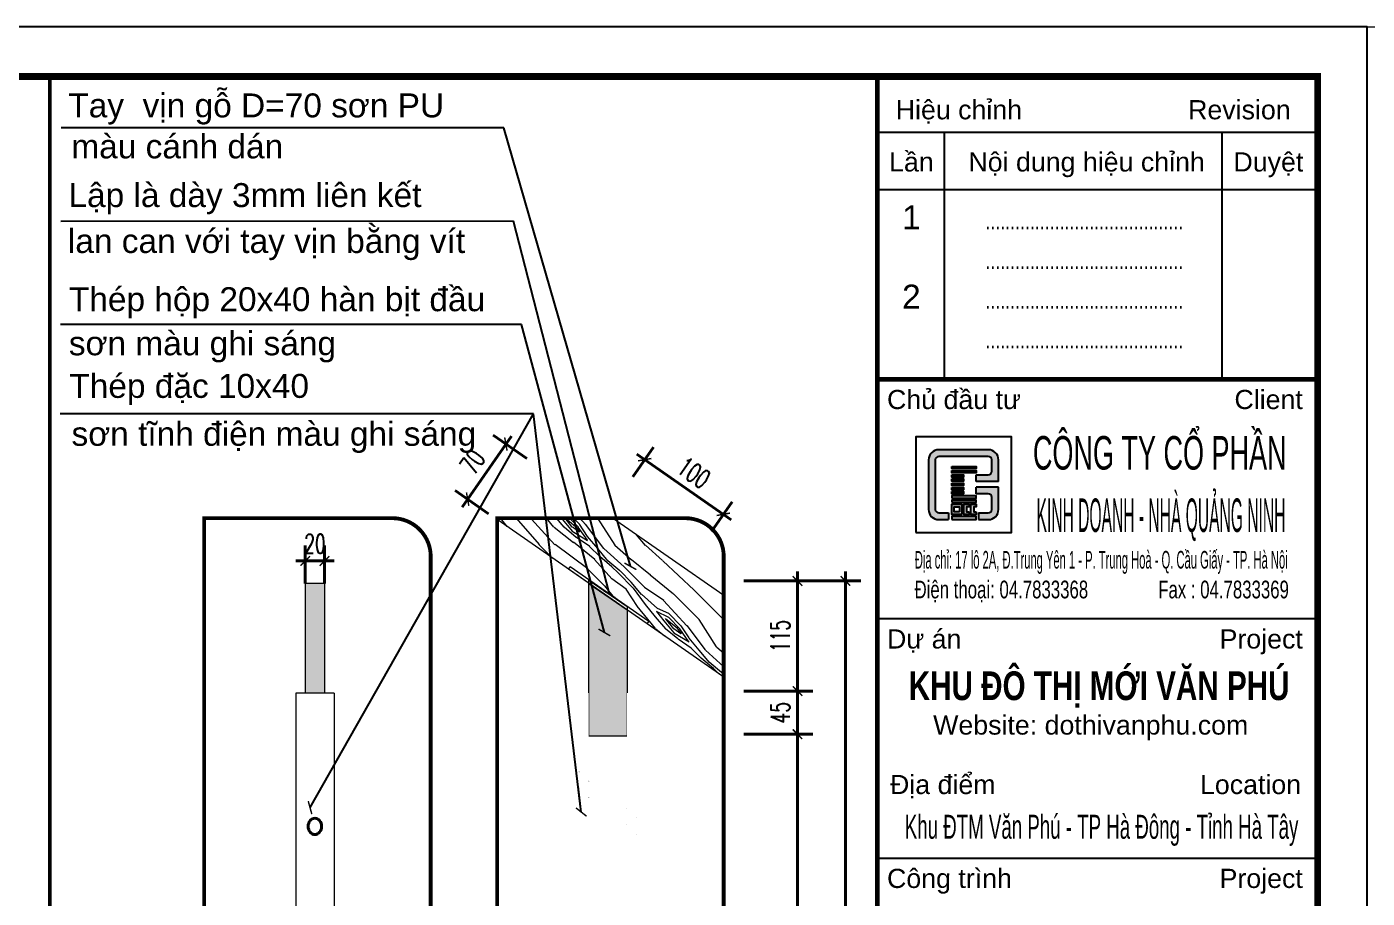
# Model space of a CAD drawing. Header units: millimetres. Extents: x -229618 to 2906, y -178063 to 96806.
# Drawn here: x -133429 to -126427, y -53549 to -49001 of the extents above; entities that cross this region are included whole.
import ezdxf
from ezdxf.enums import TextEntityAlignment as Align

# ---------------------------------------------------------------- set-up
doc = ezdxf.new("R2010")
doc.units = ezdxf.units.MM
doc.header["$LTSCALE"] = 200
doc.header["$MEASUREMENT"] = 0
doc.set_wipeout_variables(frame=1)
doc.header["$PDMODE"] = 3
doc.header["$PDSIZE"] = 50
doc.linetypes.add('DASHED2', pattern=[0.375, 0.25, -0.125])
doc.layers.get('0').update_dxf_attribs({"color": 95, "linetype": 'CONTINUOUS'})
doc.layers.get('DEFPOINTS').update_dxf_attribs({"linetype": 'CONTINUOUS'})
for name, color, linetype, lineweight in [('cat', 1, 'CONTINUOUS', 40), ('hatch', 250, 'CONTINUOUS', 5), ('khuat', 8, 'DASHED2', 15), ('thay', 7, 'CONTINUOUS', 18)]:
    doc.layers.add(name, color=color, linetype=linetype, lineweight=lineweight)
for name, color, linetype in [('DIM', 251, 'CONTINUOUS'), ('KHUNGTEN', 7, 'CONTINUOUS'), ('TEXT', 33, 'CONTINUOUS')]:
    doc.layers.add(name, color=color, linetype=linetype)
doc.layers.add('in', color=203, linetype='CONTINUOUS', lineweight=5, plot=False)
doc.styles.add('Aria H B iso', font='Vharialb_0.ttf')
doc.styles.add('Arial iso', font='vnarial_0.ttf')
doc.styles.add('Arial N  iso', font='vnarialn_0.ttf')
doc.styles.add('khung', font='Vhcentn_0.ttf')
doc.styles.add('NHO2', font='vncc-rms.shx', dxfattribs={"width": 0.65})
doc.styles.add('Scale', font='vnsimli.shx', dxfattribs={"width": 0.65, "bigfont": 'bigfont.shx'})
doc.dimstyles.new('Scale', dxfattribs={"dimscale": 75, "dimtxt": 2, "dimasz": 1, "dimexe": 1.6, "dimexo": 0, "dimgap": 0.8, "dimtad": 1, "dimdec": 0, "dimzin": 0, "dimdsep": 46, "dimtxsty": 'Scale', "dimblk": 'ARCHTICK', "dimcen": 0.1, "dimdle": 1, "dimclrd": 256, "dimclre": 256, "dimclrt": 3, "dimadec": 0, "dimazin": 0, "dimtfac": 1, "dimtdec": 0, "dimtix": 1, "dimtmove": 2, "dimatfit": 3, "dimldrblk": 'ARCHTICK', "dimfxl": 0, "dimtolj": 1, "dimtzin": 0, "dimarcsym": 0})

# ---------------------------------------------------------------- blocks, each defined once
blk = doc.blocks.new('LO GO NHA QUANG NINH')
at = {"layer": 'hatch', "lineweight": -2}
for points in [[(865.0914151165634, 758.5903470074118, 0.4142135623731752), (758.6771392545197, 865.0046228692227), (241.3228607452475, 865.0046228691062, 0.4142135623730951), (134.9085848834366, 758.5903470072953), (134.9085848834366, 500.0000000000291), (205.3882190240547, 500.0000000000291), (205.3882190240547, 758.5903470072953, -0.4142135623730951), (241.3228607452475, 794.5249887284881), (758.6771392547525, 794.5249887286045, -0.4142135623730951), (794.6117809759453, 758.5903470074118), (794.6117809759453, 639.5498223620525, -0.4142135623730951), (758.6771392545197, 603.6151806407433), (632.2607289436273, 603.6151806408598), (632.2607289433945, 533.135546500358), (865.0914151165634, 533.1355465002416)], [(341.9062878419645, 205.4750112714537), (241.3228607452475, 205.4750112714537, -0.4142135623730951), (205.3882190240547, 241.4096529926464), (205.3882190240547, 500.0000000000291), (134.9085848834366, 500.0000000000291), (134.9085848834366, 241.4096529926464, 0.4142135623730951), (241.3228607452475, 134.9953771308355), (341.9062878419645, 134.9953771308355)], [(865.0914151163306, 474.3722768322623), (632.2607289433945, 474.3722768323787), (632.2607289433945, 403.8926426916441), (758.6771392545197, 403.8926426916441, -0.4142135623730951), (794.6117809757125, 367.958000970335), (794.6117809759453, 241.40965299253, -0.4142135623730951), (758.6771392547525, 205.4750112713373), (658.0937121580355, 205.4750112713373), (658.0937121580355, 134.9953771307191), (758.6771392547525, 134.9953771307191, 0.4142135623731752), (865.0914151165634, 241.4096529926464)]]:
    blk.add_hatch(color=32, dxfattribs=at).paths.add_polyline_path(points)
h = blk.add_hatch(color=32, dxfattribs=at)
h.paths.add_polyline_path([(377.5284774606116, 427.7795058585762), (498.9148407443427, 427.7795058585762), (498.9148407443427, 403.8926426916441), (377.5284774606116, 403.8926426916441)])
h.paths.add_polyline_path([(377.5284774606116, 471.7384245541471), (498.9148407443427, 471.7384245541471), (498.9148407443427, 447.851561387215), (377.5284774606116, 447.851561387215)])
h.paths.add_polyline_path([(377.5284774606116, 515.697343249718), (498.9148407443427, 515.697343249718), (498.9148407443427, 491.8104800827859), (377.5284774606116, 491.8104800827859)])
h.paths.add_polyline_path([(377.5284774606116, 559.6562619452889), (498.9148407443427, 559.6562619452889), (498.9148407443427, 535.7693987783568), (377.5284774606116, 535.7693987783568)])
h.paths.add_polyline_path([(377.5284774606116, 603.6151806408598), (498.9148407443427, 603.6151806408598), (498.9148407443427, 579.7283174739277), (377.5284774606116, 579.7283174739277)])
h.paths.add_polyline_path([(377.5284774606116, 647.5740993364307), (632.2607289436273, 647.5740993364307), (632.2607289436273, 623.6872361694986), (377.5284774606116, 623.6872361694986)])
h.paths.add_polyline_path([(377.5284774606116, 691.5330180320016), (632.2607289436273, 691.5330180320016), (632.2607289436273, 667.6461548650695), (377.5284774606116, 667.6461548650695)])
h = blk.add_hatch(color=32, dxfattribs=at)
h.paths.add_polyline_path([(377.5284774606116, 315.9748053005023), (632.2607289436273, 315.9748053005023), (632.2607289436273, 339.8616684674344), (377.5284774606116, 339.8616684674344)])
h.paths.add_polyline_path([(377.5284774606116, 359.9337239960732), (632.2607289436273, 359.9337239960732), (632.2607289436273, 383.8205871630053), (377.5284774606116, 383.8205871630053)])
h.paths.add_polyline_path([(632.2607289436273, 216.2845116843528), (632.2607289436273, 187.986452033656), (577.77382073435, 187.986452033656), (577.77382073435, 295.9027497718635), (632.2607289436273, 295.9027497718635), (632.2607289436273, 267.6046901211666), (606.0718803850468, 267.6046901212831), (606.0718803850468, 216.2845116843528)])
h.paths.add_polyline_path([(557.7017652057111, 216.2845116843528), (557.7017652057111, 187.986452033656), (503.2148569964338, 187.986452033656), (503.2148569964338, 295.9027497718635), (557.7017652057111, 295.9027497718635), (557.7017652057111, 267.6046901211666), (531.5129166471306, 267.6046901212831), (531.5129166471306, 216.2845116843528)])
h.paths.add_polyline_path([(457.6731585473754, 216.2845116843528), (402.9981203810312, 216.2845116843528), (402.9981203810312, 267.6046901211666), (457.6731585473754, 267.6046901211666)], flags=16)
h.paths.add_polyline_path([(483.1428014677949, 187.986452033656), (377.5284774606116, 187.986452033656), (377.5284774606116, 295.9027497718635), (483.1428014677949, 295.9027497718635)])
h.paths.add_polyline_path([(377.5284774606116, 134.9953771307191), (632.2607289436273, 134.9953771307191), (632.2607289436273, 167.9143965050171), (377.5284774606116, 167.9143965050171)])
for p, q in [((632.2607289436273, 533.135546500358), (632.2607289436273, 603.6151806408598)), ((865.0914151165634, 533.1355465002416), (632.2607289436273, 533.135546500358)), ((865.0914151163306, 474.3722768322623), (632.2607289433945, 474.3722768323787)), ((632.2607289433945, 403.8926426916441), (632.2607289433945, 474.3722768323787)), ((341.9062878419645, 205.4750112713373), (341.9062878419645, 134.9953771308355)), ((658.0937121580355, 205.4750112713373), (658.0937121580355, 134.9953771307191))]:
    blk.add_line(p, q, dxfattribs=at)
for points in [[(865.0914151165634, 533.1355465002416), (865.0914151165634, 758.5903470074118, 0.414213562373095), (758.6771392547525, 865.0046228692227), (241.3228607452475, 865.0046228691062, 0.414213562373095), (134.9085848834366, 758.5903470072953), (134.9085848834366, 241.4096529926464, 0.414213562373095), (241.3228607452475, 134.9953771308355), (341.9062878419645, 134.9953771308355)], [(632.2607289436273, 603.6151806408598), (758.6771392545197, 603.6151806407433, 0.414213562373095), (794.6117809759453, 639.5498223620525), (794.6117809759453, 758.5903470074118, 0.4142135623730951), (758.6771392547525, 794.5249887286045), (241.3228607452475, 794.5249887284881, 0.4142135623730951), (205.3882190240547, 758.5903470072953), (205.3882190240547, 241.4096529926464, 0.4142135623730951), (241.3228607452475, 205.4750112714537), (341.9062878419645, 205.4750112714537)], [(658.0937121580355, 134.9953771307191), (758.6771392547525, 134.9953771307191, 0.414213562373095), (865.0914151165634, 241.40965299253), (865.0914151163306, 474.3722768322623)], [(658.0937121580355, 205.4750112713373), (758.6771392547525, 205.4750112713373, 0.4142135623730951), (794.6117809759453, 241.40965299253), (794.6117809757125, 367.958000970335, 0.414213562373095), (758.6771392545197, 403.8926426916441), (632.2607289433945, 403.8926426916441)]]:
    blk.add_lwpolyline(points, format="xyb", dxfattribs=at)
for points in [[(377.5284774606116, 691.5330180320016), (632.2607289436273, 691.5330180320016), (632.2607289436273, 667.6461548650695), (377.5284774606116, 667.6461548650695)], [(377.5284774606116, 647.5740993364307), (632.2607289436273, 647.5740993364307), (632.2607289436273, 623.6872361694986), (377.5284774606116, 623.6872361694986)], [(377.5284774606116, 603.6151806408598), (498.9148407443427, 603.6151806408598), (498.9148407443427, 579.7283174739277), (377.5284774606116, 579.7283174739277)], [(377.5284774606116, 559.6562619452889), (498.9148407443427, 559.6562619452889), (498.9148407443427, 535.7693987783568), (377.5284774606116, 535.7693987783568)], [(377.5284774606116, 515.697343249718), (498.9148407443427, 515.697343249718), (498.9148407443427, 491.8104800827859), (377.5284774606116, 491.8104800827859)], [(377.5284774606116, 471.7384245541471), (498.9148407443427, 471.7384245541471), (498.9148407443427, 447.851561387215), (377.5284774606116, 447.851561387215)], [(377.5284774606116, 427.7795058585762), (498.9148407443427, 427.7795058585762), (498.9148407443427, 403.8926426916441), (377.5284774606116, 403.8926426916441)], [(377.5284774606116, 359.9337239960732), (632.2607289436273, 359.9337239960732), (632.2607289436273, 383.8205871630053), (377.5284774606116, 383.8205871630053)], [(377.5284774606116, 315.9748053005023), (632.2607289436273, 315.9748053005023), (632.2607289436273, 339.8616684674344), (377.5284774606116, 339.8616684674344)], [(483.1428014677949, 187.986452033656), (377.5284774606116, 187.986452033656), (377.5284774606116, 295.9027497718635), (483.1428014677949, 295.9027497718635)], [(377.5284774606116, 134.9953771307191), (632.2607289436273, 134.9953771307191), (632.2607289436273, 167.9143965050171), (377.5284774606116, 167.9143965050171)], [(457.6731585473754, 216.2845116843528), (402.9981203810312, 216.2845116843528), (402.9981203810312, 267.6046901211666), (457.6731585473754, 267.6046901211666)]]:
    blk.add_lwpolyline(points, close=True, dxfattribs=at)
for points in [[(557.7017652057111, 216.2845116843528), (557.7017652057111, 187.986452033656), (503.2148569964338, 187.986452033656), (503.2148569964338, 295.9027497718635), (557.7017652057111, 295.9027497718635), (557.7017652057111, 267.6046901211666), (531.5129166471306, 267.6046901212831), (531.5129166471306, 216.2845116843528), (557.7017652057111, 216.2845116843528)], [(632.2607289436273, 216.2845116843528), (632.2607289436273, 187.986452033656), (577.77382073435, 187.986452033656), (577.77382073435, 295.9027497718635), (632.2607289436273, 295.9027497718635), (632.2607289436273, 267.6046901211666), (606.0718803850468, 267.6046901212831), (606.0718803850468, 216.2845116843528), (632.2607289436273, 216.2845116843528)]]:
    blk.add_lwpolyline(points, dxfattribs=at)
at = {"layer": 'thay', "lineweight": -2}
blk.add_lwpolyline([(0, 2.91038304567337e-11), (1000, 2.91038304567337e-11), (1000, 1000.000000000029), (0, 1000.000000000029)], close=True, dxfattribs=at)
blk = doc.blocks.new('KhungA3')
at = {"layer": 'DEFPOINTS', "color": 8}
blk.add_lwpolyline([(-3.737611488593302, 3.813256755191574), (416.3052456541991, 3.813256755191574), (416.3052456541991, 300.8132567551775), (-3.737611488593302, 300.8132567551775)], close=True, dxfattribs=at)
at = {"layer": 'KHUNGTEN', "color": 4}
for points, const_width in [([(7.542179452130313, 8.987472783067915), (411.131029626325, 8.987472783067915), (411.131029626325, 295.6390407273026), (7.542179452130313, 295.6390407273026)], 0.7243902439024023), ([(365.1310296267297, 295.6390407273026), (411.131029626325, 295.6390407273026), (411.131029626325, 8.987472783067915), (365.1310296267297, 8.987472783067915)], 0.4656794425086874)]:
    blk.add_lwpolyline(points, close=True, dxfattribs=dict(at, const_width=const_width))
at = {"layer": 'KHUNGTEN', "color": 8, "const_width": 0.2069686411149765}
for points in [[(365.1310296263246, 289.8132567551775), (411.13102962632, 289.8132567551775)], [(372.13102962632, 289.8132567551775), (372.1310296267297, 264.0083787064078)], [(401.13102962632, 289.8132567551775), (401.1310296267297, 264.0083787064078)], [(365.1310296263246, 283.8132567551775), (411.13102962632, 283.8132567551775)], [(365.1310296267297, 239.0083787064078), (411.1310296266238, 239.0083787064078)], [(365.1310296267297, 214.0083787064078), (411.1310296266238, 214.0083787064078)]]:
    blk.add_lwpolyline(points, dxfattribs=at)
at = {"layer": 'KHUNGTEN', "color": 4, "const_width": 0.4656794425086972}
blk.add_lwpolyline([(365.1310296267297, 264.0083787064078), (411.1310296267748, 264.0083787064078)], dxfattribs=at)
at = {"layer": 'KHUNGTEN'}
blk.add_lwpolyline([(369.1310296267748, 248.0083787064078), (379.1310296267748, 248.0083787064078), (379.1310296267748, 258.0083787064078), (369.1310296267748, 258.0083787064078)], close=True, dxfattribs=at)
at = {"layer": 'DIM', "linetype": 'Continuous', "xscale": 0.009999999999999998, "yscale": 0.009999999999999998, "zscale": 0.009999999999999992}
blk.add_blockref('LO GO NHA QUANG NINH', (369.1310323202333, 248.0083783330896), dxfattribs=at)
at = {"layer": 'KHUNGTEN', "color": 8, "style": 'Arial iso'}
for s, height, width, p in [('HiÖu chØnh', 2.000000000000005, 0.9999999941723045, (367.0470852528201, 291.1564623300897)), ('Chñ ®Çu t\xad', 2.000000000000005, 0.9999999941723045, (366.1390056582136, 260.9038490896806)), ('§iÖn tho¹i: 04.7833368', 1.847934295669433, 0.6795169535017375, (369.0130170999828, 241.1415802316928)), ('Dù ¸n', 2.000000000000005, 0.9999999941723045, (366.1390056582136, 235.9038490896836)), ('Website: dothivanphu.com', 2.000000000000005, 0.9999999941723045, (370.9582863140122, 226.9169814554593)), ('§Þa ®iÓm', 2.000000000000005, 0.9999999941723045, (366.4511785702862, 220.7059910814705)), ('C«ng tr×nh', 2.000000000000005, 0.9999999941723045, (366.1390056582136, 210.9038490896836))]:
    blk.add_text(s, height=height, dxfattribs=dict(at, width=width)).set_placement(p)
for s, height, width, p in [('Revision', 2.000000000000005, 0.9999999941723045, (408.3092360884684, 291.1564623300897)), ('Client', 2.000000000000005, 0.9999999941723045, (409.5787648179698, 260.9038490896806)), ('Fax : 04.7833369', 1.847934295669433, 0.6795169535017375, (408.1264843291733, 241.1415802316928)), ('Project', 2.000000000000005, 0.9999999941723045, (409.5787648179698, 235.9038490896836)), ('Location', 2.000000000000005, 0.9999999941723045, (409.3970853212518, 220.7059910814705)), ('Project', 2.000000000000005, 0.9999999941723045, (409.5787648179698, 210.9038490896836))]:
    blk.add_text(s, height=height, dxfattribs=dict(at, width=width)).set_placement(p, align=Align.RIGHT)
at = {"layer": 'KHUNGTEN', "color": 8, "style": 'Arial iso', "width": 0.9999999941723045}
for s, p in [('LÇn', (368.6844940885258, 286.708727138452)), ('Néi dung hiÖu chØnh', (386.9902895719197, 286.708727138452)), ('DuyÖt', (405.9827004561585, 286.708727138452))]:
    blk.add_text(s, height=2.000000000000005, dxfattribs=at).set_placement(p, align=Align.MIDDLE_CENTER)
at = {"layer": 'KHUNGTEN', "color": 8}
for s, height, style, width, p in [('1', 2.500000000000008, 'Arial N  iso', 0.9999999941723045, (368.6844940885258, 279.6738839328728)), ('........................................', 1.738010690746451, 'NHO2', 0.8000000093348955, (386.7460137846242, 279.6738839328759)), ('........................................', 1.738010690746451, 'NHO2', 0.8000000093348955, (386.7460137846242, 275.5345111105781)), ('2', 2.500000000000008, 'Arial N  iso', 0.9999999941723045, (368.6844940885258, 271.3951382882788)), ('........................................', 1.738010690746451, 'NHO2', 0.8000000093348955, (386.7460137846242, 271.3951382882788)), ('........................................', 1.738010690746451, 'NHO2', 0.8000000093348955, (386.7460137846242, 267.2557654659782))]:
    blk.add_text(s, height=height, dxfattribs=dict(at, style=style, width=width)).set_placement(p, align=Align.CENTER)
at = {"layer": 'KHUNGTEN', "style": 'khung'}
for s, width, p, p2 in [('c«ng ty cæ phÇn', 0.5676513916944681, (381.3808388389753, 254.5862016557153), (407.8813245213687, 254.5862016557153)), ('KINH DOANH - NHµ QU¶NG NINH', 0.3107660618241469, (381.7580705443097, 248.0706869268169), (407.7644563961949, 248.0706869268169))]:
    blk.add_text(s, height=3.50000000000001, dxfattribs=dict(at, width=width)).set_placement(p, p2, align=Align.FIT)
at = {"layer": 'KHUNGTEN', "color": 8, "style": 'Arial iso', "width": 0.4525092515092479}
blk.add_text('§Þa chØ: 17 l« 2A, §.Trung Yªn 1 - P. Trung Hoµ - Q. CÇu GiÊy - TP. Hµ Néi', height=1.847934295669433, dxfattribs=at).set_placement((369.0440036776336, 244.2461098484182), (407.9983758304361, 244.2461098484182), align=Align.FIT)
at = {"layer": 'KHUNGTEN', "color": 7}
for s, height, style, width, p, p2 in [('KHU §¤ THÞ MíI V¡N PHó', 3.000000000000008, 'Aria H B iso', 0.7429048763696295, (368.4050316741454, 230.5169416854724), (408.1889560460081, 230.5169416854724)), ('Khu §TM V¨n Phó - TP Hµ §«ng - TØnh Hµ T©y', 2.500000000000008, 'Arial iso', 0.5589485401454517, (367.9954673471625, 216.0421214788098), (409.1140248587494, 216.0421214788098))]:
    blk.add_text(s, height=height, dxfattribs=dict(at, style=style, width=width)).set_placement(p, p2, align=Align.FIT)
blk = doc.blocks.new('_ArchTick')
at = {"color": 0, "linetype": 'ByBlock', "const_width": 0.15}
blk.add_lwpolyline([(-0.5, -0.5), (0.5, 0.5)], dxfattribs=at)
blk = doc.blocks.new('*D843')
at = {"layer": 'DEFPOINTS', "color": 0}
for p in [(614.2882858742087, 899.2970122640836), (670.4227311949071, 899.2970122640836), (614.2882858742087, 279.2970122640836)]:
    blk.add_point(p, dxfattribs=at)
at = {"layer": 'DIM', "linetype": 'Continuous', "lineweight": -2}
for p, q in [((614.2882858742087, 899.2970122640836), (686.4227311949071, 899.2970122640836)), ((670.422731194907, 269.2970122640835), (670.4227311949071, 909.2970122640836)), ((614.2882858742087, 279.2970122640836), (686.422731194907, 279.2970122640835))]:
    blk.add_line(p, q, dxfattribs=at)
at = {"layer": 'DIM', "lineweight": -2, "xscale": 10, "yscale": 10, "zscale": 10}
for p, rotation in [((670.4227311949071, 899.2970122640836), 90), ((670.422731194907, 279.2970122640835), 270)]:
    blk.add_blockref('_ArchTick', p, dxfattribs=dict(at, rotation=rotation))
at = {"layer": 'DIM', "color": 3, "insert": (652.4227311949069, 589.2970122640837), "char_height": 20, "attachment_point": 5, "rotation": 90, "style": 'Scale'}
blk.add_mtext('\\A1;620', dxfattribs=at)
blk = doc.blocks.new('*D844')
at = {"layer": 'DEFPOINTS', "color": 0}
for p in [(614.2882858742087, 944.2970122640836), (670.4227311949071, 944.2970122640836), (614.2882858742087, 899.2970122640836)]:
    blk.add_point(p, dxfattribs=at)
at = {"layer": 'DIM', "linetype": 'Continuous', "lineweight": -2}
for p, q in [((670.4227311949071, 889.2970122640836), (670.4227311949071, 954.2970122640836)), ((614.2882858742087, 944.2970122640836), (686.4227311949071, 944.2970122640836)), ((614.2882858742087, 899.2970122640836), (686.4227311949071, 899.2970122640836))]:
    blk.add_line(p, q, dxfattribs=at)
at = {"layer": 'DIM', "lineweight": -2, "xscale": 10, "yscale": 10, "zscale": 10}
for p, rotation in [((670.4227311949071, 944.2970122640836), 90), ((670.4227311949071, 899.2970122640836), 270)]:
    blk.add_blockref('_ArchTick', p, dxfattribs=dict(at, rotation=rotation))
at = {"layer": 'DIM', "color": 3, "insert": (652.4227311949069, 921.7970122640837), "char_height": 20, "attachment_point": 5, "rotation": 90, "style": 'Scale'}
blk.add_mtext('\\A1;45', dxfattribs=at)
blk = doc.blocks.new('*D845')
at = {"layer": 'DEFPOINTS', "color": 0}
for p in [(614.2882858742087, 1059.288774631394), (670.4227311949071, 1059.288774631394), (614.2882858742087, 944.2970122640836)]:
    blk.add_point(p, dxfattribs=at)
at = {"layer": 'DIM', "linetype": 'Continuous', "lineweight": -2}
for p, q in [((670.4227311949071, 934.2970122640836), (670.4227311949071, 1069.288774631394)), ((614.2882858742087, 1059.288774631394), (686.4227311949071, 1059.288774631394)), ((614.2882858742087, 944.2970122640836), (686.4227311949071, 944.2970122640836))]:
    blk.add_line(p, q, dxfattribs=at)
at = {"layer": 'DIM', "lineweight": -2, "xscale": 10, "yscale": 10, "zscale": 10}
for p, rotation in [((670.4227311949071, 1059.288774631394), 90), ((670.4227311949071, 944.2970122640836), 270)]:
    blk.add_blockref('_ArchTick', p, dxfattribs=dict(at, rotation=rotation))
at = {"layer": 'DIM', "color": 3, "insert": (652.422731194907, 1001.792893447739), "char_height": 20, "attachment_point": 5, "rotation": 90, "style": 'Scale'}
blk.add_mtext('\\A1;115', dxfattribs=at)
blk = doc.blocks.new('*D846')
at = {"layer": 'DEFPOINTS', "color": 0}
for p in [(614.2882858742087, 1059.288774631394), (614.2882858742087, 29.2730997538747), (720.4227311949071, 29.27309975387467)]:
    blk.add_point(p, dxfattribs=at)
at = {"layer": 'DIM', "linetype": 'Continuous', "lineweight": -2}
for p, q in [((720.4227311949073, 1069.288774631394), (720.4227311949071, 19.27309975387467)), ((614.2882858742087, 1059.288774631394), (736.4227311949073, 1059.288774631394)), ((614.2882858742087, 29.2730997538747), (736.4227311949071, 29.27309975387467))]:
    blk.add_line(p, q, dxfattribs=at)
at = {"layer": 'DIM', "lineweight": -2, "xscale": 10, "yscale": 10, "zscale": 10}
for p, rotation in [((720.4227311949073, 1059.288774631394), 90), ((720.4227311949071, 29.27309975387467), 270)]:
    blk.add_blockref('_ArchTick', p, dxfattribs=dict(at, rotation=rotation))
at = {"layer": 'DIM', "color": 3, "insert": (702.4227311949071, 544.2809371926344), "char_height": 20, "attachment_point": 5, "rotation": 90, "style": 'Scale'}
blk.add_mtext('\\A1;1030', dxfattribs=at)
blk = doc.blocks.new('*D856')
at = {"layer": 'DEFPOINTS', "color": 0}
for p in [(510.8273413547377, 1185.921915393033), (498.4073628373873, 1168.044673587946), (580.5331073964909, 1110.988893156806)]:
    blk.add_point(p, dxfattribs=at)
at = {"layer": 'DIM', "linetype": 'Continuous', "lineweight": -2}
for p, q in [((498.4073628373873, 1168.044673587946), (519.9562662237229, 1199.062034522495)), ((601.1656603697543, 1123.160556918778), (502.6147668988246, 1191.627493436149)), ((580.5331073964909, 1110.988893156806), (602.0820107828265, 1142.006254091355))]:
    blk.add_line(p, q, dxfattribs=at)
at = {"layer": 'DIM', "lineweight": -2, "xscale": 10, "yscale": 10, "zscale": 10}
for p, rotation in [((510.8273413547377, 1185.921915393033), 145.2108676907936), ((592.9530859138413, 1128.866134961894), 325.2108676907936)]:
    blk.add_blockref('_ArchTick', p, dxfattribs=dict(at, rotation=rotation))
at = {"layer": 'DIM', "color": 3, "insert": (562.1602541118979, 1172.176659198107), "char_height": 20, "attachment_point": 5, "rotation": 325.21086769079363, "style": 'Scale'}
blk.add_mtext('\\A1;100', dxfattribs=at)
blk = doc.blocks.new('*D857')
at = {"layer": 'DEFPOINTS', "color": 0}
for p in [(387.6087797688822, 1186.997069018015), (325.7958563389126, 1144.705636146075), (347.6697334665625, 1129.509047825702)]:
    blk.add_point(p, dxfattribs=at)
at = {"layer": 'DIM', "linetype": 'Continuous', "lineweight": -2}
for p, q in [((371.4404806843354, 1210.40623179431), (320.0902782958094, 1136.493061690154)), ((387.6087797688822, 1186.997069018015), (352.5947835117573, 1211.322582207353)), ((347.6697334665625, 1129.509047825702), (312.6557372094377, 1153.83456101504))]:
    blk.add_line(p, q, dxfattribs=at)
at = {"layer": 'DIM', "lineweight": -2, "xscale": 10, "yscale": 10, "zscale": 10}
for p, rotation in [((365.7349026412322, 1202.193657338388), 55.21086769088177), ((325.7958563389126, 1144.705636146075), 235.2108676908818)]:
    blk.add_blockref('_ArchTick', p, dxfattribs=dict(at, rotation=rotation))
at = {"layer": 'DIM', "color": 3, "insert": (330.9827454694133, 1183.719687219818), "char_height": 20, "attachment_point": 5, "rotation": 55.210867690881784, "style": 'Scale'}
blk.add_mtext('\\A1;70', dxfattribs=at)
blk = doc.blocks.new('*D866')
at = {"layer": 'DEFPOINTS', "color": 0}
for p in [(176.1905825371214, 1080.140207128716), (156.1905825371214, 1056.788774631394), (176.1905825371214, 1056.788774631394)]:
    blk.add_point(p, dxfattribs=at)
at = {"layer": 'DIM', "linetype": 'Continuous', "lineweight": -2}
for p, q in [((156.1905825371214, 1056.788774631394), (156.1905825371214, 1096.140207128716)), ((176.1905825371214, 1056.788774631394), (176.1905825371214, 1096.140207128716)), ((156.1905825371214, 1080.140207128716), (146.1905825371214, 1080.140207128716)), ((156.1905825371214, 1080.140207128716), (176.1905825371214, 1080.140207128716)), ((176.1905825371214, 1080.140207128716), (186.1905825371214, 1080.140207128716))]:
    blk.add_line(p, q, dxfattribs=at)
at = {"layer": 'DIM', "lineweight": -2, "xscale": 10, "yscale": 10, "zscale": 10}
blk.add_blockref('_ArchTick', (156.1905825371214, 1080.140207128716), dxfattribs=at)
at = {"layer": 'DIM', "lineweight": -2, "xscale": 10, "yscale": 10, "zscale": 10, "rotation": 180}
blk.add_blockref('_ArchTick', (176.1905825371214, 1080.140207128716), dxfattribs=at)
at = {"layer": 'DIM', "color": 3, "insert": (166.1905825371214, 1098.140207128716), "char_height": 20, "attachment_point": 5, "style": 'Scale'}
blk.add_mtext('\\A1;20', dxfattribs=at)
blk = doc.blocks.new('vtthang')
at = {"layer": 'hatch'}
h = blk.add_hatch(dxfattribs=at)
h.set_pattern_fill('WOOD_5', color=256, scale=150, angle=135, style=0, pattern_type=2)
h.set_pattern_definition([(124.6952, (-114.5512985522207, -48.79036790187177), (-530.3307313347084, 742.4616786276976), [16.77045, -1660.2804]), (135, (-124.0972400982391, -35.00178566873409), (-212.1320343559643, 1.4210854715202e-14), [16.5, -133.5]), (153.4349, (-135.7645019878171, -23.33452377915605), (-318.1979282656832, 106.0662326373344), [14.2302, -460.11135]), (307.875, (-148.492424049175, -16.97056274847712), (-636.3963255892335, 848.5279954798696), [12.09345, -1197.24525]), (309.8056, (-141.0678028467162, -26.51650429449553), (-954.5947321679422, 1166.725753529686), [16.5681, -1640.23605]), (329.0362000000001, (-130.461201128918, -39.24442635585337), (424.2639205749301, -212.1322983148769), [18.55395, -599.9118000000001]), (144.4623, (-123.0365799264593, -40.3050865276332), (-636.395987763286, 424.2643481420948), [9.1242, -903.29025]), (128.6598, (-130.461201128918, -35.00178566873409), (742.4618894087513, -954.5942587126478), [13.5831, -1344.72465]), (320.7106, (-138.9464825031566, -24.39518395093588), (1060.66025007374, -848.527936834941), [15.07485, -1492.40655]), (303.6901, (-127.2792206135786, -33.94112549695428), (-318.1983824672752, 530.329914528864), [7.6485, -757.20435]), (129.8056, (-103.9446968344225, -57.27564927611034), (954.5947321679425, -1166.725753529686), [16.5681, -1640.23605]), (123.6901, (-114.5512985522207, -44.54772721475248), (318.1983824672749, -530.3299145288642), [15.297, -749.55585]), (135, (-123.0365799264593, -31.81980515339463), (-212.1320343559643, 1.4210854715202e-14), [18, -132]), (155.556, (-135.7645019878171, -19.09188309203678), (-742.4618912455263, 318.1986718208314), [12.816, -1268.7846]), (138.8141, (-147.4317638773952, -13.78858223313767), (-1590.990837365064, 1378.857503918101), [22.54995, -2232.44445]), (129.8056, (-164.4023266258723, 1.06066017177983), (954.5947321679425, -1166.725753529686), [16.5681, -1640.23605]), (135, (-175.0089283436705, 13.78858223313769), (-212.1320343559643, 1.4210854715202e-14), [16.5, -133.5]), (140.1944, (-80.61017305526643, -80.61017305526642), (-1166.725753529686, 954.5947321679427), [16.5681, -1640.23605]), (129.8056, (-93.33809511662427, -70.0035713374682), (954.5947321679425, -1166.725753529686), [16.5681, -1640.23605]), (135, (-82.73149339882606, -82.73149339882605), (-212.1320343559643, 1.4210854715202e-14), [9, -141]), (140.1944, (-89.09545442950498, -76.36753236814712), (-1166.725753529686, 954.5947321679427), [16.5681, -1640.23605]), (135, (-101.8233764908629, -65.76093065034891), (-212.1320343559643, 1.4210854715202e-14), [15, -135]), (145.3048, (-112.4299782086611, -55.1543289325507), (742.4616786276977, -530.3307313347083), [16.77045, -1660.2804]), (140.1944, (-126.2185604417987, -45.60838738653231), (-1166.725753529686, 954.5947321679427), [16.5681, -1640.23605]), (129.8056, (-138.9464825031566, -35.00178566873408), (954.5947321679425, -1166.725753529686), [16.5681, -1640.23605]), (129.8056, (-149.5530842209548, -22.27386360737624), (954.5947321679425, -1166.725753529686), [16.5681, -1640.23605]), (126.8698999999999, (-160.159685938753, -9.54594154601837), (530.3301305061109, -742.4620282099172), [21.21315, -1039.4469]), (135, (-172.8876080001108, 7.424621202458766), (-212.1320343559643, 1.4210854715202e-14), [22.5, -127.5]), (122.4712, (-105.0053570062023, 66.82159082212875), (-424.2641447998926, 636.3960949489622), [13.82925, -1369.10235]), (129.2894, (-112.4299782086611, 78.48885271170678), (848.5279368349409, -1060.66025007374), [15.07485, -1492.40655]), (143.1301, (-105.0053570062023, 66.82159082212875), (-742.4620282099166, 530.3301305061118), [10.60665, -1050.05355]), (144.4623, (-113.4906383804409, 73.18555185280766), (-636.395987763286, 424.2643481420948), [18.24825, -894.16605]), (135, (-22.27386360737625, -22.27386360737625), (-212.1320343559643, 1.4210854715202e-14), [18, -132]), (125.5377, (-35.0017856687341, -9.545941546018389), (424.2643481420943, -636.3959877632861), [9.1242, -903.29025]), (336.8013999999999, (-40.30508652763321, -2.121320343559638), (-424.2640881762538, 212.132072805969), [8.0778, -799.69695]), (327.9946, (-32.88046532517446, -5.303300858899103), (-1166.726013453307, 742.4624586146124), [20.01255, -1981.23705]), (127.8749999999999, (-116.6726188957803, 78.48885271170678), (636.3963255892334, -848.5279954798696), [12.09345, -1197.24525]), (142.125, (-116.6726188957803, 78.48885271170678), (-848.5279954798694, 636.3963255892336), [12.09345, -1197.24525]), (135, (-20.15254326381661, -20.1525432638166), (-212.1320343559643, 1.4210854715202e-14), [12, -138]), (329.0362000000001, (-28.63782463805518, -11.66726188957803), (424.2639205749301, -212.1322983148769), [12.3693, -606.0966000000001]), (131.6335, (-46.66904755831213, 3.552713678800501e-15), (1590.989022914307, -1803.123382948962), [25.5441, -2528.863949999999]), (132.7094, (-63.63961030678927, 19.09188309203678), (2439.518859243774, -2651.64999270168), [37.52999999999999, -3715.468800000001]), (138.1798, (-89.09545442950498, 46.66904755831214), (-1909.18741241824, 1697.057278271819), [27.0417, -2677.12185]), (144.4623, (-109.2479976933216, 64.7002704785691), (-636.395987763286, 424.2643481420948), [27.37245, -885.042]), (145.3048, (-12.72792206135786, -12.72792206135786), (742.4616786276977, -530.3307313347083), [16.77045, -1660.2804]), (150.9454, (-26.51650429449553, -3.181980515339465), (530.3300875815078, -318.1980767093278), [21.8403, -1070.1762]), (135, (-45.60838738653231, 7.424621202458752), (-212.1320343559643, 1.4210854715202e-14), [19.5, -130.5]), (126.8698999999999, (-59.39696961966999, 21.21320343559643), (530.3301305061109, -742.4620282099172), [21.21315, -1039.4469]), (138.5763, (-72.12489168102785, 38.18376618407358), (-1697.055359674675, 1484.925294470012), [24.0468, -2380.63605]), (126.2538, (-90.15611460128481, 54.0936687607709), (-636.3955875126776, 848.5285121989941), [19.72935, -1953.21255]), (120.9638, (-101.8233764908628, 70.00357133746822), (212.132298314877, -424.2639205749301), [18.55395, -599.9118000000001]), (135, (-111.3693180368812, 85.91347391416552), (-212.1320343559643, 1.4210854715202e-14), [10.5, -139.5]), (309.8056, (-46.66904755831213, 3.552713678800501e-15), (-954.5947321679422, 1166.725753529686), [33.13605, -1623.6681]), (130.2364000000001, (-29.698484809835, -29.698484809835), (1060.661170249067, -1272.791408411239), [36.1248, -1770.11445]), (135, (-53.03300858899107, -2.121320343559638), (-212.1320343559643, 1.4210854715202e-14), [34.5, -115.5]), (139.0856, (-77.42819253992695, 22.27386360737625), (-1484.923846071371, 1272.792632166985), [42.10695, -2063.24325]), (135, (-109.2479976933216, 49.85102807365161), (-212.1320343559643, 1.4210854715202e-14), [37.5, -112.5]), (142.125, (-7.42462120245875, -7.424621202458749), (-848.5279954798694, 636.3963255892336), [36.28019999999999, -1173.0585]), (141.3402, (-36.06244584051392, 14.8492424049175), (-954.5942587126476, 742.4618894087515), [27.1662, -1331.14155]), (132.5104, (-57.27564927611035, 31.81980515339464), (2227.384410654039, -2439.520234806029), [34.53255, -3418.7268]), (128.4802000000001, (-80.6101730552664, 57.27564927611036), (2439.518423267892, -3075.914425624771), [52.8417, -5231.3328]), (138.0128, (-76.36753236814714, -76.36753236814712), (-2015.25476301053, 1803.121857878217), [28.53945, -2825.40525]), (126.8698999999999, (-97.58073580374355, -57.27564927611034), (530.3301305061109, -742.4620282099172), [31.8198, -1028.8404]), (132.6141, (-116.6726188957803, -31.81980515339463), (2333.454260938914, -2545.582640378813), [36.0312, -3567.0924]), (145.6197, (-141.0678028467162, -5.303300858899078), (1378.858911442143, -954.5931280418702), [24.4182, -2417.4048]), (135, (-161.2203461105328, 8.485281374238582), (-212.1320343559643, 1.4210854715202e-14), [30, -120]), (131.8202, (-89.095454429505, -89.09545442950498), (1697.057278271819, -1909.18741241824), [27.0417, -2677.12185]), (141.009, (-107.1266773497619, -68.94291116568837), (1166.726090145416, -954.5942005734175), [28.6575, -2837.08845]), (141.7098, (-129.4005409571382, -50.91168824543141), (1060.659628615253, -848.5288922434397), [25.6758, -2541.9105]), (129.2894, (-149.5530842209548, -35.00178566873409), (848.5279368349409, -1060.66025007374), [30.1497, -1477.3317]), (122.9052, (-168.6449673129916, -11.66726188957801), (742.4612577303914, -1166.726754830799), [21.4767, -2126.19645]), (144.4623, (-180.3122292025696, 6.363961030678951), (-636.395987763286, 424.2643481420948), [18.24825, -894.16605]), (138.8141, (-68.94291116568839, -68.94291116568837), (-1590.990837365064, 1378.857503918101), [22.54995, -2232.44445]), (122.1956999999999, (-85.91347391416554, -54.09366876077088), (1060.659159826297, -1697.056830056314), [33.8415, -3350.3127]), (135, (-103.9446968344225, -25.4558441227157), (-212.1320343559643, 1.4210854715202e-14), [37.5, -112.5]), (140.4403, (-130.461201128918, 1.06066017177983), (1272.791536164423, -1060.660907980534), [31.6425, -3132.61095]), (141.7098, (-154.8563850798539, 21.21320343559643), (1060.659628615253, -848.5288922434397), [25.6758, -2541.9105]), (135, (-96.52007563196375, -96.52007563196373), (-212.1320343559643, 1.4210854715202e-14), [25.5, -124.5]), (143.1301, (-114.5512985522207, -78.48885271170677), (-742.4620282099166, 530.3301305061118), [42.42645, -1018.23375]), (132.6141, (-148.492424049175, -53.03300858899105), (2333.454260938914, -2545.582640378813), [36.0312, -3567.0924]), (129.4725000000001, (-172.8876080001108, -26.51650429449553), (-2015.256059472249, 2439.517026742761), [46.7172, -4625.00625]), (141.8428, (0, 0), (2015.255107388522, -1590.989342060545), [37.7691, -3739.13445]), (135, (-29.69848480983499, 23.33452377915607), (-212.1320343559643, 1.4210854715202e-14), [42.00000000000001, -108]), (131.3478, (-59.39696961966998, 53.03300858899107), (3075.915945293057, -3500.177319615982), [70.6434, -6993.703649999999]), (135, (-37.12310601229375, -37.12310601229374), (-212.1320343559643, 1.4210854715202e-14), [36, -114]), (139.7636, (-62.57895013500946, -11.66726188957803), (-1272.791408411239, 1060.661170249067), [36.1248, -1770.11445]), (133.1524, (-90.15611460128481, 11.66726188957804), (3075.91514776674, -3288.045981406966), [46.52415000000001, -4605.894600000001]), (132.2737, (-121.9759197546794, 45.60838738653233), (2015.254780052137, -2227.385969640469), [31.5357, -3122.0337]), (129.8056, (-54.09366876077089, -54.09366876077088), (954.5947321679425, -1166.725753529686), [33.13605, -1623.6681]), (135, (-75.30687219636731, -28.63782463805517), (-212.1320343559643, 1.4210854715202e-14), [48, -102]), (136.9092, (-109.2479976933216, 5.303300858899114), (-3181.982983777499, 2969.8458071123), [45.02505, -4457.47425]), (138.5763, (-142.1284630184961, 36.06244584051394), (-1697.055359674675, 1484.925294470012), [24.0468, -2380.63605])])
h.paths.add_polyline_path([(477.1102307344143, 1124.817113609926), (356.5970849984151, 1124.817113609926), (356.5970849984151, 1123.306887815153), (431.2799816948471, 1071.421928004763), (432.9916551078116, 1073.885700341551), (515.1173996669531, 1016.829919910466), (513.405726254125, 1014.366147573846), (593.3574887535359, 958.8207125740008), (593.3574887535359, 1044.055860669876)])
at = {"layer": 'cat'}
blk.add_ellipse((166.1905825371214, 803.0550881333766), major_axis=(0, -8.52351480955258), ratio=0.8212574456036701, start_param=-1.570796326794897, end_param=4.71238898038469, dxfattribs=at)
at = {"layer": 'khuat', "color": 5, "ltscale": 2, "const_width": 4}
blk.add_lwpolyline([(247.2052173160763, 1124.817113609926), (50.44481356118922, 1124.817113609926), (50.44481356116115, 40.00000000000104, 0.4142135623731026), (90.44481356116114, 0), (287.2052173160482, 0), (287.2052173160763, 1084.817113609925, 0.4142135623731026)], format="xyb", close=True, dxfattribs=at)
at = {"layer": 'thay'}
for p, q in [((593.357488753536, 958.8207125740009), (356.5970849984151, 1123.306887815153)), ((593.357488753536, 1044.055860669876), (477.1102307344144, 1124.817113609926)), ((431.2799816949118, 1071.421928004624), (432.9916551077331, 1073.885700341372)), ((431.2799816949118, 1071.421928004856), (432.9916551078495, 1073.885700341605)), ((513.4057262540155, 1014.366147573688), (431.2799816949118, 1071.421928004624)), ((515.1173996669531, 1016.829919910466), (432.9916551077331, 1073.885700341605)), ((176.1905825371214, 1056.788774631401), (156.1905825371214, 1056.788774631394)), ((156.1905825371214, 1056.788774631394), (156.1905825371214, 942.2970122640836)), ((176.1905825371214, 1056.788774631394), (176.1905825371214, 942.2970122640836)), ((513.4057262540155, 1014.366147573688), (515.1173996669531, 1016.829919910466)), ((513.4057262540155, 1014.366147573688), (515.1173996669531, 1016.829919910466)), ((146.1905825371505, 942.2970122640836), (146.1905825371214, 27.27309975388198)), ((186.1905825371214, 942.2970122640836), (146.1905825371214, 942.2970122640836)), ((186.1905825370923, 942.2970122640836), (186.1905825371214, 27.27309975388198))]:
    blk.add_line(p, q, dxfattribs=at)
at = {"layer": 'DIM'}
for p1, p2, distance, picture, middle in [((387.6087797688822, 1186.997069018015), (347.6697334665624, 1129.509047825702), -26.634616520130635, '*D857', (330.9827454694133, 1183.719687219818)), ((580.5331073964909, 1110.988893156806), (498.4073628373873, 1168.044673587946), -21.768133611520298, '*D856', (562.1602541118979, 1172.176659198107))]:
    dim = blk.add_aligned_dim(p1=p1, p2=p2, distance=distance, dimstyle='Scale', override={"dimscale": 10, "dimfxl": 90}, dxfattribs=at)
    dim.commit()
    dim.dimension.update_dxf_attribs({"geometry": picture, "text_midpoint": middle})
dim = blk.add_linear_dim(base=(176.1905825371214, 1080.140207128716), p1=(156.1905825371214, 1056.788774631394), p2=(176.1905825371214, 1056.788774631394), dimstyle='Scale', override={"dimscale": 10, "dimfxl": 90}, dxfattribs=at)
dim.commit()
dim.dimension.update_dxf_attribs({"geometry": '*D866', "text_midpoint": (166.1905825371214, 1098.140207128716)})
for base, p1, p2, picture, middle in [((670.4227311949071, 1059.288774631394), (614.2882858742087, 944.2970122640836), (614.2882858742087, 1059.288774631394), '*D845', (652.422731194907, 1001.792893447739)), ((720.4227311949071, 29.27309975387467), (614.2882858742087, 1059.288774631394), (614.2882858742087, 29.2730997538747), '*D846', (702.4227311949071, 544.2809371926344)), ((670.4227311949071, 944.2970122640836), (614.2882858742087, 899.2970122640836), (614.2882858742087, 944.2970122640836), '*D844', (652.4227311949069, 921.7970122640837)), ((670.4227311949071, 899.2970122640836), (614.2882858742087, 279.2970122640836), (614.2882858742087, 899.2970122640836), '*D843', (652.4227311949069, 589.2970122640837))]:
    dim = blk.add_linear_dim(base=base, p1=p1, p2=p2, angle=90, dimstyle='Scale', override={"dimscale": 10, "dimfxl": 90}, dxfattribs=at)
    dim.commit()
    dim.dimension.update_dxf_attribs({"geometry": picture, "text_midpoint": middle})
blk.add_wipeout([(452.34285397455096, 232.2970122640836), (442.34285397458007, 232.2970122640836), (442.34285397458007, 942.2970122640763), (452.34285397455096, 942.2970122640763)]).dxf.layer = 'thay'
at = {"layer": 'khuat'}
for p, q in [((452.3428539745801, 849.7891292582499), (442.3428539745801, 860.2101818897063)), ((452.3428539745801, 849.7891292582499), (442.3428539745801, 860.2101818896481)), ((452.3428539745801, 832.7420996391447), (442.3428539745801, 843.1631522706302)), ((452.3428539745801, 832.7420996391447), (442.3428539745801, 843.1631522706011))]:
    blk.add_line(p, q, dxfattribs=at)
at = {"layer": 'khuat', "color": 5, "ltscale": 2, "const_width": 4}
blk.add_lwpolyline([(553.3574887535359, 1124.817113609926), (356.5970849984151, 1124.817113609926), (356.5970849984151, 40, 0.414213562373095), (396.5970849984151, 0), (593.357488753536, 0), (593.3574887535359, 1084.817113609926, 0.414213562373095)], format="xyb", close=True, dxfattribs=at)
at = {"layer": 'thay'}
blk.add_lwpolyline([(452.3428539745801, 897.2970122640836), (452.3428539745801, 1056.788774631394), (492.3428539745801, 1028.99930094718), (492.3428539745801, 897.2970122640836)], close=True, dxfattribs=at)
blk.add_wipeout([(492.34285397460917, 232.2970122640836), (502.34285397458007, 232.2970122640836), (502.34285397458007, 942.2970122640763), (492.34285397460917, 942.2970122640763)]).dxf.layer = 'thay'
at = {"layer": 'hatch'}
h = blk.add_hatch(dxfattribs=at)
h.set_pattern_fill('DOTS', color=256, scale=50, style=0)
h.set_pattern_definition([(0, (0, 0), (1.5625, 3.125), [0, -3.125])])
h.paths.add_polyline_path([(176.1905825371214, 1056.788774631401), (156.1905825371214, 1056.788774631394), (156.1905825371214, 942.2970122640837), (176.1905825371214, 942.2970122640836)])
h.paths.add_polyline_path([(492.342853974551, 1028.999300947091), (452.3428539745509, 1056.788774631428), (452.342853974551, 897.2970122651022), (492.3428539745655, 897.2970122651022), (492.3428539745655, 942.2970122640545)])
at = {"layer": 'khuat'}
for p, q in [((502.3428539745801, 811.5786029429291), (492.3428539745801, 821.9996555743855)), ((502.3428539745801, 794.5315733238531), (492.3428539745801, 804.9526259552804))]:
    blk.add_line(p, q, dxfattribs=at)
at = {"layer": 'thay'}
blk.add_lwpolyline([(452.342853974551, 897.2970122651022), (452.342853974551, 1060.267881921049), (492.342853974551, 1032.478408237468), (492.342853974551, 897.2970122651022)], close=True, dxfattribs=at)
for points in [[(452.3428539745364, 232.29701228032354), (442.34285397455824, 232.29701228032354), (442.34285397455824, 942.2970122640618), (452.3428539745364, 942.2970122640618)], [(492.3428539745655, 232.29701228032354), (502.3428539745437, 232.29701228032354), (502.3428539745437, 942.2970122640618), (492.3428539745655, 942.2970122640618)]]:
    blk.add_wipeout(points).dxf.layer = 'thay'

msp = doc.modelspace()

# ---------------------------------------------------------------- linework, layer by layer
at = {"layer": 'in'}
for points in [[(-147428.7039762181, -49000.53113697327), (-126426.561257427, -49000.53113697327), (-126426.561257427, -63850.53113697245), (-147428.7039762181, -63850.53113697245)], [(-126426.5616032979, -49000.53112954814), (-115925.4902439023, -49000.53112954814), (-115925.4902439023, -56425.53112954773), (-126426.5616032979, -56425.53112954773)]]:
    msp.add_lwpolyline(points, close=True, dxfattribs=at)
at = {"layer": 'khuat', "color": 5, "ltscale": 2, "const_width": 20}
msp.add_lwpolyline([(-133308.169510189, -57660.73659817447), (-133308.169510189, -49259.2419383669)], dxfattribs=at)

# ---------------------------------------------------------------- block references
at = {"layer": 'thay', "xscale": 50, "yscale": 50, "zscale": 50.00000000000006}
msp.add_blockref('KhungA3', (-147241.8234017885, -64041.19397473204), dxfattribs=at)

# ---------------------------------------------------------------- texts
at = {"layer": 'TEXT', "style": 'Arial iso'}
for s, p in [('Tay  vÞn gç D=70 s¬n PU', (-133211.9167788938, -49473.22454496249)), ('mµu c¸nh d¸n', (-133196.0215784072, -49687.22994235982)), ('LËp lµ dµy 3mm liªn kÕt ', (-133211.1423038843, -49941.49303069527)), ('lan can víi tay vÞn b»ng vÝt', (-133213.9504143239, -50181.24375402331)), ('ThÐp hép 20x40 hµn bÞt ®Çu ', (-133208.8706113106, -50485.02106452401)), ('s¬n mµu ghi s¸ng', (-133209.0225802506, -50715.09797238378)), ('ThÐp ®Æc 10x40 ', (-133206.4851441386, -50937.52188886292)), ('s¬n tÜnh ®iÖn mµu ghi s¸ng', (-133194.9396721566, -51187.66899973943))]:
    msp.add_text(s, height=125, dxfattribs=at).set_placement(p)

# ---------------------------------------------------------------- leaders
at = {"layer": 'DIM', "ltscale": 2.5}
msp.add_leader([(-130275.58270263, -51816.89148237265), (-130936.030910489, -49527.16523257454), (-133249.2955631213, -49527.16523257454)], dimstyle='Scale', override={"dimscale": 50, "dimfxl": 90}, dxfattribs=at)

# ---------------------------------------------------------------- next in the draw order: block references
at = {"layer": 'cat', "linetype": 'Continuous', "xscale": 5, "yscale": 5, "zscale": 5}
msp.add_blockref('vtthang', (-132754.6924915956, -57189.71046218905), dxfattribs=at)

# ---------------------------------------------------------------- next in the draw order: leaders
at = {"layer": 'DIM', "ltscale": 2.5}
for points in [[(-130384.4198546589, -51962.92141155887), (-130886.8753584683, -50015.89569256015), (-133251.0480821906, -50017.60168864948)], [(-130411.4445056857, -52162.18334353395), (-130843.9082382761, -50554.78473796271), (-133252.5028566482, -50554.78473796271)], [(-131949.1543892146, -53076.55672609241), (-130781.8723508379, -51020.35549771163), (-133254.6904777075, -51020.35549771163)], [(-130532.3335398949, -53099.68481862469), (-130781.8723508379, -51020.35549771163), (-133254.6904777075, -51020.35549771163)]]:
    msp.add_leader(points, dimstyle='Scale', override={"dimscale": 50, "dimfxl": 90}, dxfattribs=at)

doc.saveas('drawing.dxf')
